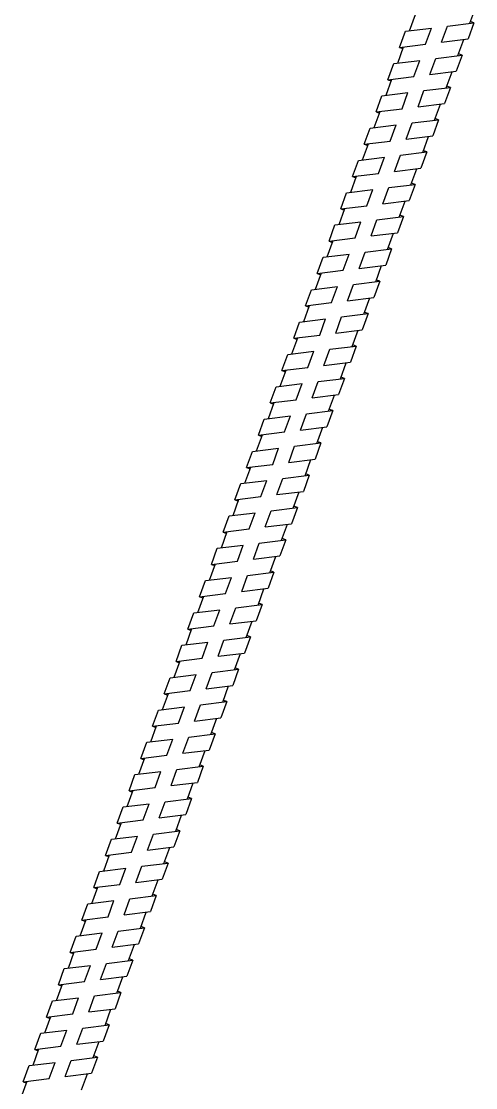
# Model space of a CAD drawing. Header units: millimetres. Extents: x -1985 to 969, y 203 to 500.
# Drawn here: x -1843.98 to -1840.28, y 445.53 to 454.21 of the extents above; entities that cross this region are included whole.
import ezdxf

# ---------------------------------------------------------------- set-up
doc = ezdxf.new("R2010")
doc.units = ezdxf.units.MM
doc.layers.add('ШПАЛА', color=7, linetype='Continuous')

msp = doc.modelspace()

# ---------------------------------------------------------------- linework, layer by layer
at = {"color": 252}
for p, q in [((-1840.5082, 454.1729), (-1840.2934, 454.1993)), ((-1840.2934, 454.1993), (-1840.3412, 454.0677)), ((-1840.2934, 454.1993), (-1840.3217, 454.2096)), ((-1840.8982, 453.9993), (-1840.8503, 454.1309)), ((-1840.8503, 454.1309), (-1840.6385, 454.1569)), ((-1840.8982, 453.9993), (-1840.6864, 454.0253)), ((-1840.8982, 453.9993), (-1840.8701, 453.9891)), ((-1840.5561, 454.0413), (-1840.3412, 454.0677)), ((-1840.6041, 453.9096), (-1840.3892, 453.936)), ((-1840.3892, 453.936), (-1840.4371, 453.8044)), ((-1840.3892, 453.936), (-1840.4175, 453.9463)), ((-1840.9941, 453.736), (-1840.9462, 453.8676)), ((-1840.9462, 453.8676), (-1840.7343, 453.8936)), ((-1840.9941, 453.736), (-1840.7822, 453.762)), ((-1840.9941, 453.736), (-1840.966, 453.7258)), ((-1840.6519, 453.778), (-1840.4371, 453.8044)), ((-1840.6995, 453.6473), (-1840.4846, 453.6737)), ((-1840.4846, 453.6737), (-1840.5325, 453.5421)), ((-1840.4846, 453.6737), (-1840.513, 453.684)), ((-1841.0895, 453.4738), (-1841.0416, 453.6053)), ((-1841.0416, 453.6053), (-1840.8298, 453.6313)), ((-1841.0895, 453.4738), (-1840.8777, 453.4998)), ((-1840.7474, 453.5158), (-1840.5325, 453.5421)), ((-1841.0895, 453.4738), (-1841.0614, 453.4635)), ((-1840.7953, 453.384), (-1840.5805, 453.4104)), ((-1840.5805, 453.4104), (-1840.6284, 453.2788)), ((-1840.5805, 453.4104), (-1840.6088, 453.4207)), ((-1841.1853, 453.2105), (-1841.1375, 453.342)), ((-1841.1375, 453.342), (-1840.9256, 453.368)), ((-1841.1853, 453.2105), (-1840.9735, 453.2365)), ((-1840.8432, 453.2525), (-1840.6284, 453.2788)), ((-1841.1853, 453.2105), (-1841.1573, 453.2002)), ((-1840.8909, 453.1215), (-1840.676, 453.1479)), ((-1840.676, 453.1479), (-1840.7239, 453.0163)), ((-1840.676, 453.1479), (-1840.7043, 453.1582)), ((-1841.2809, 452.9479), (-1841.233, 453.0795)), ((-1841.233, 453.0795), (-1841.0212, 453.1055)), ((-1841.2809, 452.9479), (-1841.0691, 452.9739)), ((-1840.9388, 452.9899), (-1840.7239, 453.0163)), ((-1841.2809, 452.9479), (-1841.2528, 452.9377)), ((-1840.9867, 452.8582), (-1840.7719, 452.8846)), ((-1840.7719, 452.8846), (-1840.8197, 452.753)), ((-1840.7719, 452.8846), (-1840.8002, 452.8949)), ((-1841.3767, 452.6846), (-1841.3288, 452.8162)), ((-1841.3288, 452.8162), (-1841.117, 452.8422)), ((-1841.3767, 452.6846), (-1841.1649, 452.7106)), ((-1841.0346, 452.7266), (-1840.8197, 452.753)), ((-1841.3767, 452.6846), (-1841.3487, 452.6744)), ((-1841.0821, 452.5961), (-1840.8673, 452.6225)), ((-1840.8673, 452.6225), (-1840.9151, 452.4909)), ((-1840.8673, 452.6225), (-1840.8956, 452.6328)), ((-1841.4721, 452.4225), (-1841.4242, 452.5541)), ((-1841.4242, 452.5541), (-1841.2124, 452.5801)), ((-1841.4721, 452.4225), (-1841.2603, 452.4485)), ((-1841.13, 452.4645), (-1840.9151, 452.4909)), ((-1841.4721, 452.4225), (-1841.4441, 452.4123)), ((-1841.178, 452.3328), (-1840.9631, 452.3592)), ((-1840.9631, 452.3592), (-1841.011, 452.2276)), ((-1840.9631, 452.3592), (-1840.9914, 452.3695)), ((-1841.568, 452.1592), (-1841.5201, 452.2908)), ((-1841.5201, 452.2908), (-1841.3082, 452.3168)), ((-1841.568, 452.1592), (-1841.3561, 452.1852)), ((-1841.2259, 452.2012), (-1841.011, 452.2276)), ((-1841.568, 452.1592), (-1841.5399, 452.149)), ((-1841.2738, 452.0695), (-1841.0589, 452.0959)), ((-1841.0589, 452.0959), (-1841.1068, 451.9643)), ((-1841.0589, 452.0959), (-1841.0872, 452.1062)), ((-1841.6638, 451.8959), (-1841.6159, 452.0275)), ((-1841.6159, 452.0275), (-1841.4041, 452.0535)), ((-1841.6638, 451.8959), (-1841.452, 451.9219)), ((-1841.3217, 451.9379), (-1841.1068, 451.9643)), ((-1841.6638, 451.8959), (-1841.6357, 451.8857)), ((-1841.3696, 451.8062), (-1841.1548, 451.8326)), ((-1841.1548, 451.8326), (-1841.2026, 451.701)), ((-1841.1548, 451.8326), (-1841.1831, 451.8429)), ((-1841.7596, 451.6326), (-1841.7117, 451.7642)), ((-1841.7117, 451.7642), (-1841.4999, 451.7902)), ((-1841.7596, 451.6326), (-1841.5478, 451.6586)), ((-1841.4175, 451.6746), (-1841.2026, 451.701)), ((-1841.7596, 451.6326), (-1841.7316, 451.6224)), ((-1841.4656, 451.5426), (-1841.2507, 451.569)), ((-1841.2507, 451.569), (-1841.2986, 451.4374)), ((-1841.2507, 451.569), (-1841.279, 451.5793)), ((-1841.8556, 451.369), (-1841.8077, 451.5006)), ((-1841.8077, 451.5006), (-1841.5958, 451.5266)), ((-1841.8556, 451.369), (-1841.6437, 451.395)), ((-1841.5135, 451.411), (-1841.2986, 451.4374)), ((-1841.8556, 451.369), (-1841.8275, 451.3588)), ((-1841.3465, 451.3057), (-1841.3748, 451.316)), ((-1841.9514, 451.1057), (-1841.9035, 451.2373)), ((-1841.9035, 451.2373), (-1841.6917, 451.2633)), ((-1841.5614, 451.2793), (-1841.3465, 451.3057)), ((-1841.3465, 451.3057), (-1841.3944, 451.1741)), ((-1841.6093, 451.1477), (-1841.3944, 451.1741)), ((-1841.9514, 451.1057), (-1841.7396, 451.1318)), ((-1841.9514, 451.1057), (-1841.9233, 451.0955)), ((-1841.442, 451.0434), (-1841.4703, 451.0537)), ((-1842.0468, 450.8435), (-1841.999, 450.975)), ((-1841.999, 450.975), (-1841.7871, 451.001)), ((-1841.6569, 451.017), (-1841.442, 451.0434)), ((-1841.442, 451.0434), (-1841.4899, 450.9119)), ((-1841.7047, 450.8855), (-1841.4899, 450.9119)), ((-1842.0468, 450.8435), (-1841.835, 450.8695)), ((-1842.0468, 450.8435), (-1842.0188, 450.8333)), ((-1841.5378, 450.7801), (-1841.5661, 450.7904)), ((-1842.1427, 450.5802), (-1842.0948, 450.7117)), ((-1842.0948, 450.7117), (-1841.883, 450.7378)), ((-1841.7527, 450.7537), (-1841.5378, 450.7801)), ((-1841.5378, 450.7801), (-1841.5857, 450.6486)), ((-1841.8006, 450.6222), (-1841.5857, 450.6486)), ((-1842.1427, 450.5802), (-1841.9308, 450.6062)), ((-1842.1427, 450.5802), (-1842.1146, 450.57)), ((-1841.6334, 450.5176), (-1841.6617, 450.5279)), ((-1842.2382, 450.3176), (-1842.1904, 450.4492)), ((-1842.1904, 450.4492), (-1841.9785, 450.4752)), ((-1841.8482, 450.4912), (-1841.6334, 450.5176)), ((-1841.6334, 450.5176), (-1841.6813, 450.386)), ((-1841.8961, 450.3597), (-1841.6813, 450.386)), ((-1842.2382, 450.3176), (-1842.0264, 450.3437)), ((-1842.2382, 450.3176), (-1842.2102, 450.3074)), ((-1842.3341, 450.0544), (-1842.2862, 450.1859)), ((-1842.2862, 450.1859), (-1842.0743, 450.2119)), ((-1841.9441, 450.2279), (-1841.7292, 450.2543)), ((-1841.7292, 450.2543), (-1841.7771, 450.1227)), ((-1841.7292, 450.2543), (-1841.7575, 450.2646)), ((-1841.992, 450.0964), (-1841.7771, 450.1227)), ((-1842.3341, 450.0544), (-1842.1222, 450.0804)), ((-1842.3341, 450.0544), (-1842.306, 450.0441)), ((-1842.4295, 449.7922), (-1842.3816, 449.9237)), ((-1842.3816, 449.9237), (-1842.1698, 449.9498)), ((-1842.0395, 449.9658), (-1841.8246, 449.9921)), ((-1841.8246, 449.9921), (-1841.8725, 449.8606)), ((-1841.8246, 449.9921), (-1841.8529, 450.0024)), ((-1842.0874, 449.8342), (-1841.8725, 449.8606)), ((-1842.4295, 449.7922), (-1842.2177, 449.8182)), ((-1842.4295, 449.7922), (-1842.4014, 449.782)), ((-1842.5253, 449.5289), (-1842.4774, 449.6604)), ((-1842.4774, 449.6604), (-1842.2656, 449.6865)), ((-1842.1353, 449.7025), (-1841.9205, 449.7288)), ((-1841.9205, 449.7288), (-1841.9683, 449.5973)), ((-1841.9205, 449.7288), (-1841.9488, 449.7391)), ((-1842.1832, 449.5709), (-1841.9683, 449.5973)), ((-1842.5253, 449.5289), (-1842.3135, 449.5549)), ((-1842.5253, 449.5289), (-1842.4972, 449.5187)), ((-1842.6212, 449.2656), (-1842.5733, 449.3971)), ((-1842.5733, 449.3971), (-1842.3614, 449.4232)), ((-1842.2312, 449.4392), (-1842.0163, 449.4655)), ((-1842.0163, 449.4655), (-1842.0642, 449.334)), ((-1842.0163, 449.4655), (-1842.0446, 449.4758)), ((-1842.279, 449.3076), (-1842.0642, 449.334)), ((-1842.6212, 449.2656), (-1842.4093, 449.2916)), ((-1842.6212, 449.2656), (-1842.5931, 449.2554)), ((-1842.6691, 449.1339), (-1842.4573, 449.1599)), ((-1842.327, 449.1759), (-1842.1121, 449.2022)), ((-1842.1121, 449.2022), (-1842.16, 449.0707)), ((-1842.1121, 449.2022), (-1842.1404, 449.2125)), ((-1842.717, 449.0023), (-1842.6691, 449.1339)), ((-1842.3749, 449.0443), (-1842.16, 449.0707)), ((-1842.717, 449.0023), (-1842.5052, 449.0283)), ((-1842.717, 449.0023), (-1842.6889, 448.9921)), ((-1842.765, 448.8703), (-1842.5532, 448.8963)), ((-1842.4229, 448.9123), (-1842.2081, 448.9387)), ((-1842.2081, 448.9387), (-1842.2559, 448.8071)), ((-1842.2081, 448.9387), (-1842.2364, 448.949)), ((-1842.8129, 448.7387), (-1842.765, 448.8703)), ((-1842.4708, 448.7807), (-1842.2559, 448.8071)), ((-1842.8129, 448.7387), (-1842.6011, 448.7647)), ((-1842.8129, 448.7387), (-1842.7848, 448.7285)), ((-1842.8609, 448.607), (-1842.649, 448.633)), ((-1842.5188, 448.649), (-1842.3039, 448.6754)), ((-1842.3039, 448.6754), (-1842.3518, 448.5438)), ((-1842.3039, 448.6754), (-1842.3322, 448.6857)), ((-1842.9088, 448.4754), (-1842.8609, 448.607)), ((-1842.5666, 448.5174), (-1842.3518, 448.5438)), ((-1842.9088, 448.4754), (-1842.6969, 448.5014)), ((-1842.9088, 448.4754), (-1842.8807, 448.4652)), ((-1842.9563, 448.3447), (-1842.7445, 448.3707)), ((-1842.6142, 448.3867), (-1842.3993, 448.4131)), ((-1842.3993, 448.4131), (-1842.4472, 448.2815)), ((-1842.3993, 448.4131), (-1842.4277, 448.4234)), ((-1843.0042, 448.2132), (-1842.9563, 448.3447)), ((-1842.6621, 448.2552), (-1842.4472, 448.2815)), ((-1843.0042, 448.2132), (-1842.7924, 448.2392)), ((-1843.0042, 448.2132), (-1842.9761, 448.2029)), ((-1843.0522, 448.0814), (-1842.8403, 448.1074)), ((-1842.71, 448.1234), (-1842.4952, 448.1498)), ((-1842.4952, 448.1498), (-1842.5431, 448.0183)), ((-1842.4952, 448.1498), (-1842.5235, 448.1601)), ((-1843.1, 447.9499), (-1843.0522, 448.0814)), ((-1842.7579, 447.9919), (-1842.5431, 448.0183)), ((-1843.1, 447.9499), (-1842.8882, 447.9759)), ((-1843.1, 447.9499), (-1843.072, 447.9396)), ((-1843.1477, 447.8189), (-1842.9359, 447.8449)), ((-1842.8056, 447.8609), (-1842.5907, 447.8873)), ((-1842.5907, 447.8873), (-1842.6386, 447.7557)), ((-1842.5907, 447.8873), (-1842.619, 447.8976)), ((-1843.1956, 447.6873), (-1843.1477, 447.8189)), ((-1842.8535, 447.7293), (-1842.6386, 447.7557)), ((-1843.1956, 447.6873), (-1842.9838, 447.7133)), ((-1843.1956, 447.6873), (-1843.1675, 447.6771)), ((-1843.2435, 447.5556), (-1843.0317, 447.5816)), ((-1842.9014, 447.5976), (-1842.6866, 447.624)), ((-1842.6866, 447.624), (-1842.7344, 447.4924)), ((-1842.6866, 447.624), (-1842.7149, 447.6343)), ((-1843.2914, 447.424), (-1843.2435, 447.5556)), ((-1842.9493, 447.466), (-1842.7344, 447.4924)), ((-1843.2914, 447.424), (-1843.0796, 447.45)), ((-1843.2914, 447.424), (-1843.2634, 447.4138)), ((-1843.3391, 447.2932), (-1843.1272, 447.3192)), ((-1842.997, 447.3352), (-1842.7821, 447.3615)), ((-1842.7821, 447.3615), (-1842.83, 447.23)), ((-1842.7821, 447.3615), (-1842.8104, 447.3718)), ((-1843.3869, 447.1616), (-1843.3391, 447.2932)), ((-1843.0448, 447.2036), (-1842.83, 447.23)), ((-1843.3869, 447.1616), (-1843.1751, 447.1876)), ((-1843.3869, 447.1616), (-1843.3589, 447.1514)), ((-1843.4349, 447.0299), (-1843.2231, 447.0559)), ((-1843.0928, 447.0719), (-1842.8779, 447.0982)), ((-1842.8779, 447.0982), (-1842.9258, 446.9667)), ((-1842.8779, 447.0982), (-1842.9062, 447.1085)), ((-1843.4828, 446.8983), (-1843.4349, 447.0299)), ((-1843.4828, 446.8983), (-1843.2709, 446.9243)), ((-1843.4828, 446.8983), (-1843.4547, 446.8881)), ((-1843.1407, 446.9403), (-1842.9258, 446.9667)), ((-1843.1886, 446.8086), (-1842.9737, 446.8349)), ((-1842.9737, 446.8349), (-1843.0216, 446.7034)), ((-1842.9737, 446.8349), (-1843.0021, 446.8452)), ((-1843.5786, 446.635), (-1843.5307, 446.7666)), ((-1843.5307, 446.7666), (-1843.3189, 446.7926)), ((-1843.5786, 446.635), (-1843.3668, 446.661)), ((-1843.5786, 446.635), (-1843.5505, 446.6248)), ((-1843.2365, 446.677), (-1843.0216, 446.7034)), ((-1843.2845, 446.5453), (-1843.0696, 446.5716)), ((-1843.0696, 446.5716), (-1843.1175, 446.4401)), ((-1843.0696, 446.5716), (-1843.0979, 446.5819)), ((-1843.6744, 446.3717), (-1843.6266, 446.5033)), ((-1843.6266, 446.5033), (-1843.4147, 446.5293)), ((-1843.6744, 446.3717), (-1843.4626, 446.3977)), ((-1843.6744, 446.3717), (-1843.6464, 446.3615)), ((-1843.3323, 446.4137), (-1843.1175, 446.4401)), ((-1843.3804, 446.2817), (-1843.1655, 446.3081)), ((-1843.1655, 446.3081), (-1843.2134, 446.1765)), ((-1843.1655, 446.3081), (-1843.1938, 446.3184)), ((-1843.7704, 446.1081), (-1843.7225, 446.2397)), ((-1843.7225, 446.2397), (-1843.5107, 446.2657)), ((-1843.7704, 446.1081), (-1843.5585, 446.1341)), ((-1843.7704, 446.1081), (-1843.7423, 446.0979)), ((-1843.4283, 446.1501), (-1843.2134, 446.1765)), ((-1843.4762, 446.0184), (-1843.2613, 446.0448)), ((-1843.2613, 446.0448), (-1843.3092, 445.9132)), ((-1843.2613, 446.0448), (-1843.2897, 446.0551)), ((-1843.8662, 445.8448), (-1843.8183, 445.9764)), ((-1843.8183, 445.9764), (-1843.6065, 446.0024)), ((-1843.8662, 445.8448), (-1843.6544, 445.8708)), ((-1843.8662, 445.8448), (-1843.8381, 445.8346)), ((-1843.5241, 445.8868), (-1843.3092, 445.9132)), ((-1843.5717, 445.7561), (-1843.3568, 445.7825)), ((-1843.3568, 445.7825), (-1843.4047, 445.651)), ((-1843.3568, 445.7825), (-1843.3851, 445.7928)), ((-1843.9617, 445.5826), (-1843.9138, 445.7141)), ((-1843.9138, 445.7141), (-1843.7019, 445.7401)), ((-1843.9617, 445.5826), (-1843.7498, 445.6086)), ((-1843.9617, 445.5826), (-1843.9336, 445.5723)), ((-1843.6196, 445.6246), (-1843.4047, 445.651))]:
    msp.add_line(p, q, dxfattribs=at)
at = {"layer": 'ШПАЛА', "color": 252}
for p, q in [((-1840.8171, 454.135), (-1840.769, 454.267)), ((-1840.3269, 454.1951), (-1840.2789, 454.3272)), ((-1840.5561, 454.0413), (-1840.5082, 454.1729)), ((-1840.6864, 454.0253), (-1840.6385, 454.1569)), ((-1840.9129, 453.8717), (-1840.8649, 454.0034)), ((-1840.4227, 453.9318), (-1840.3748, 454.0636)), ((-1840.6519, 453.778), (-1840.6041, 453.9096)), ((-1840.7822, 453.762), (-1840.7343, 453.8936)), ((-1841.0083, 453.6094), (-1840.9608, 453.7401)), ((-1840.5182, 453.6696), (-1840.4706, 453.8003)), ((-1840.8777, 453.4998), (-1840.8298, 453.6313)), ((-1840.7474, 453.5158), (-1840.6995, 453.6473)), ((-1841.1042, 453.3461), (-1841.0562, 453.4778)), ((-1840.614, 453.4063), (-1840.5661, 453.538)), ((-1840.9735, 453.2365), (-1840.9256, 453.368)), ((-1840.8432, 453.2525), (-1840.7953, 453.384)), ((-1840.7096, 453.1438), (-1840.6619, 453.2747)), ((-1841.1997, 453.0836), (-1841.1521, 453.2145)), ((-1841.0691, 452.9739), (-1841.0212, 453.1055)), ((-1840.9388, 452.9899), (-1840.8909, 453.1215)), ((-1840.8054, 452.8805), (-1840.7575, 453.0122)), ((-1841.2956, 452.8203), (-1841.2476, 452.952)), ((-1841.1649, 452.7106), (-1841.117, 452.8422)), ((-1841.0346, 452.7266), (-1840.9867, 452.8582)), ((-1840.9008, 452.6183), (-1840.8533, 452.7489)), ((-1841.391, 452.5582), (-1841.3434, 452.6887)), ((-1841.2603, 452.4485), (-1841.2124, 452.5801)), ((-1841.13, 452.4645), (-1841.0821, 452.5961)), ((-1840.9967, 452.355), (-1840.9487, 452.4868)), ((-1841.4868, 452.2949), (-1841.4389, 452.4266)), ((-1841.3561, 452.1852), (-1841.3082, 452.3168)), ((-1841.2259, 452.2012), (-1841.178, 452.3328)), ((-1841.0925, 452.0917), (-1841.0445, 452.2235)), ((-1841.5826, 452.0316), (-1841.5347, 452.1633)), ((-1841.452, 451.9219), (-1841.4041, 452.0535)), ((-1841.3217, 451.9379), (-1841.2738, 452.0695)), ((-1841.1883, 451.8284), (-1841.1404, 451.9602)), ((-1841.6785, 451.7683), (-1841.6305, 451.9)), ((-1841.5478, 451.6586), (-1841.4999, 451.7902)), ((-1841.4175, 451.6746), (-1841.3696, 451.8062)), ((-1841.2843, 451.5649), (-1841.2362, 451.6969)), ((-1841.7744, 451.5047), (-1841.7263, 451.6367)), ((-1841.6437, 451.395), (-1841.5958, 451.5266)), ((-1841.5135, 451.411), (-1841.4656, 451.5426)), ((-1841.3801, 451.3016), (-1841.3321, 451.4333)), ((-1841.8702, 451.2414), (-1841.8223, 451.3731)), ((-1841.7396, 451.1318), (-1841.6917, 451.2633)), ((-1841.6093, 451.1477), (-1841.5614, 451.2793)), ((-1841.4755, 451.0393), (-1841.428, 451.17)), ((-1841.9657, 450.9791), (-1841.9181, 451.1098)), ((-1841.835, 450.8695), (-1841.7871, 451.001)), ((-1841.7047, 450.8855), (-1841.6569, 451.017)), ((-1841.5714, 450.776), (-1841.5234, 450.9077)), ((-1842.0615, 450.7158), (-1842.0136, 450.8476)), ((-1841.9308, 450.6062), (-1841.883, 450.7378)), ((-1841.8006, 450.6222), (-1841.7527, 450.7537)), ((-1841.6669, 450.5135), (-1841.6193, 450.6445)), ((-1842.1571, 450.4533), (-1842.1094, 450.5843)), ((-1842.0264, 450.3437), (-1841.9785, 450.4752)), ((-1841.8961, 450.3597), (-1841.8482, 450.4912)), ((-1841.7628, 450.2502), (-1841.7148, 450.3819)), ((-1842.2529, 450.19), (-1842.205, 450.3217)), ((-1842.1222, 450.0804), (-1842.0743, 450.2119)), ((-1841.992, 450.0964), (-1841.9441, 450.2279)), ((-1841.8582, 449.988), (-1841.8106, 450.1186)), ((-1842.3483, 449.9278), (-1842.3008, 450.0584)), ((-1842.2177, 449.8182), (-1842.1698, 449.9498)), ((-1842.0874, 449.8342), (-1842.0395, 449.9658)), ((-1841.954, 449.7247), (-1841.9061, 449.8565)), ((-1842.4442, 449.6645), (-1842.3962, 449.7963)), ((-1842.3135, 449.5549), (-1842.2656, 449.6865)), ((-1842.1832, 449.5709), (-1842.1353, 449.7025)), ((-1842.0498, 449.4614), (-1842.0019, 449.5932)), ((-1842.54, 449.4012), (-1842.492, 449.533)), ((-1842.4093, 449.2916), (-1842.3614, 449.4232)), ((-1842.279, 449.3076), (-1842.2312, 449.4392)), ((-1842.1457, 449.1981), (-1842.0977, 449.3299)), ((-1842.6358, 449.1379), (-1842.5879, 449.2697)), ((-1842.5052, 449.0283), (-1842.4573, 449.1599)), ((-1842.3749, 449.0443), (-1842.327, 449.1759)), ((-1842.2416, 448.9345), (-1842.1936, 449.0666)), ((-1842.7318, 448.8744), (-1842.6837, 449.0064)), ((-1842.6011, 448.7647), (-1842.5532, 448.8963)), ((-1842.4708, 448.7807), (-1842.4229, 448.9123)), ((-1842.3374, 448.6712), (-1842.2895, 448.803)), ((-1842.8276, 448.6111), (-1842.7796, 448.7428)), ((-1842.6969, 448.5014), (-1842.649, 448.633)), ((-1842.5666, 448.5174), (-1842.5188, 448.649)), ((-1842.4329, 448.409), (-1842.3853, 448.5397)), ((-1842.923, 448.3488), (-1842.8755, 448.4795)), ((-1842.7924, 448.2392), (-1842.7445, 448.3707)), ((-1842.6621, 448.2552), (-1842.6142, 448.3867)), ((-1842.5287, 448.1457), (-1842.4808, 448.2774)), ((-1843.0189, 448.0855), (-1842.9709, 448.2172)), ((-1842.8882, 447.9759), (-1842.8403, 448.1074)), ((-1842.7579, 447.9919), (-1842.71, 448.1234)), ((-1842.6243, 447.8832), (-1842.5766, 448.0141)), ((-1843.1144, 447.823), (-1843.0668, 447.9539)), ((-1842.9838, 447.7133), (-1842.9359, 447.8449)), ((-1842.8535, 447.7293), (-1842.8056, 447.8609)), ((-1842.7201, 447.6199), (-1842.6722, 447.7516)), ((-1843.2103, 447.5597), (-1843.1623, 447.6914)), ((-1843.0796, 447.45), (-1843.0317, 447.5816)), ((-1842.9493, 447.466), (-1842.9014, 447.5976)), ((-1842.8156, 447.3574), (-1842.768, 447.4883)), ((-1843.3058, 447.2972), (-1843.2581, 447.4281)), ((-1843.1751, 447.1876), (-1843.1272, 447.3192)), ((-1843.0448, 447.2036), (-1842.997, 447.3352)), ((-1843.4016, 447.0339), (-1843.3537, 447.1657)), ((-1842.9115, 447.0941), (-1842.8635, 447.2259)), ((-1843.2709, 446.9243), (-1843.2231, 447.0559)), ((-1843.1407, 446.9403), (-1843.0928, 447.0719)), ((-1843.4974, 446.7706), (-1843.4495, 446.9024)), ((-1843.0073, 446.8308), (-1842.9594, 446.9626)), ((-1843.2365, 446.677), (-1843.1886, 446.8086)), ((-1843.3668, 446.661), (-1843.3189, 446.7926)), ((-1843.5933, 446.5073), (-1843.5453, 446.6391)), ((-1843.1031, 446.5675), (-1843.0552, 446.6993)), ((-1843.3323, 446.4137), (-1843.2845, 446.5453)), ((-1843.4626, 446.3977), (-1843.4147, 446.5293)), ((-1843.6892, 446.2438), (-1843.6412, 446.3758)), ((-1843.1991, 446.3039), (-1843.151, 446.436)), ((-1843.4283, 446.1501), (-1843.3804, 446.2817)), ((-1843.5585, 446.1341), (-1843.5107, 446.2657)), ((-1843.785, 445.9805), (-1843.7371, 446.1122)), ((-1843.2949, 446.0407), (-1843.247, 446.1724)), ((-1843.5241, 445.8868), (-1843.4762, 446.0184)), ((-1843.6544, 445.8708), (-1843.6065, 446.0024)), ((-1843.8805, 445.7182), (-1843.8329, 445.8489)), ((-1843.3904, 445.7784), (-1843.3428, 445.9091)), ((-1843.6196, 445.6246), (-1843.5717, 445.7561)), ((-1843.7498, 445.6086), (-1843.7019, 445.7401)), ((-1843.9763, 445.4549), (-1843.9284, 445.5867)), ((-1843.4862, 445.5151), (-1843.4382, 445.6468))]:
    msp.add_line(p, q, dxfattribs=at)

doc.saveas('drawing.dxf')
